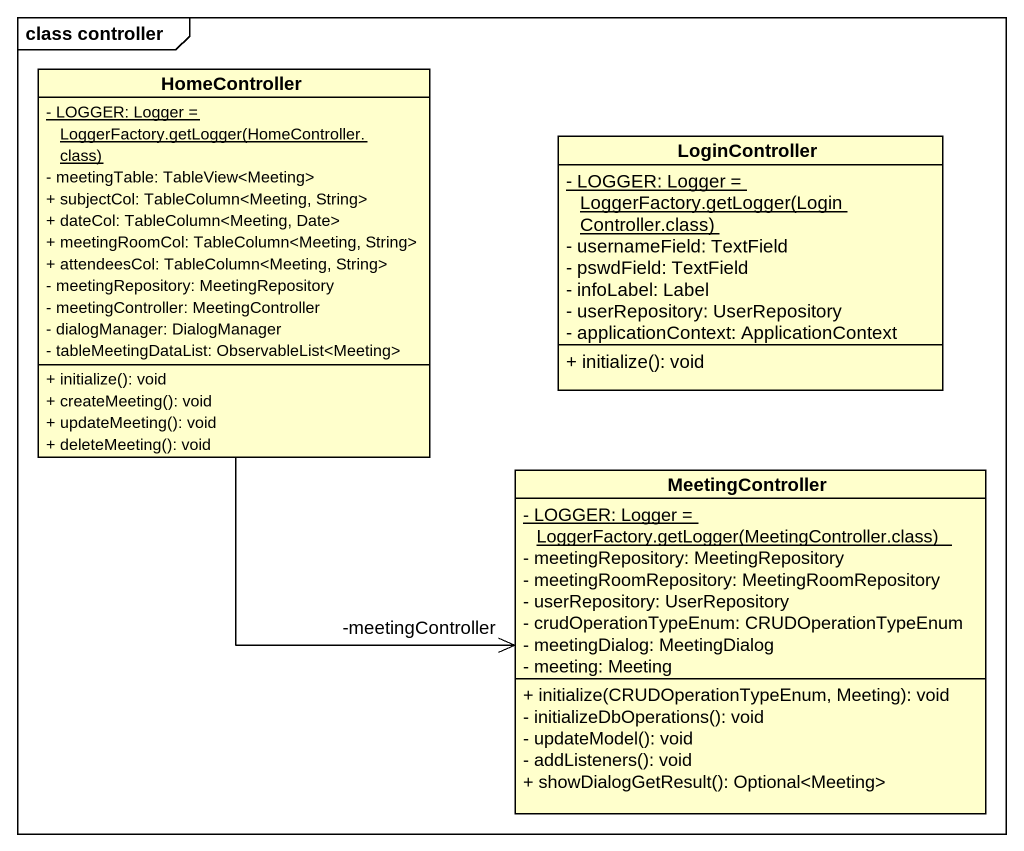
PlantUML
@startuml
mainframe class controller
hide circle
hide empty members
skinparam classAttributeIconSize 0
class HomeController {
  {static} {field} - LOGGER: Logger = LoggerFactory.getLogger(HomeController.class)
  - meetingTable: TableView<Meeting>
  + subjectCol: TableColumn<Meeting, String>
  + dateCol: TableColumn<Meeting, Date>
  + meetingRoomCol: TableColumn<Meeting, String>
  + attendeesCol: TableColumn<Meeting, String>
  - meetingRepository: MeetingRepository
  - meetingController: MeetingController
  - dialogManager: DialogManager
  - tableMeetingDataList: ObservableList<Meeting>
  + initialize(): void
  + createMeeting(): void
  + updateMeeting(): void
  + deleteMeeting(): void
}
class LoginController {
  {static} {field} - LOGGER: Logger = LoggerFactory.getLogger(LoginController.class)
  - usernameField: TextField
  - pswdField: TextField
  - infoLabel: Label
  - userRepository: UserRepository
  - applicationContext: ApplicationContext
  + initialize(): void
}
class MeetingController {
  {static} {field} - LOGGER: Logger = LoggerFactory.getLogger(MeetingController.class)
  - meetingRepository: MeetingRepository
  - meetingRoomRepository: MeetingRoomRepository
  - userRepository: UserRepository
  - crudOperationTypeEnum: CRUDOperationTypeEnum
  - meetingDialog: MeetingDialog
  - meeting: Meeting
  + initialize(CRUDOperationTypeEnum, Meeting): void
  - initializeDbOperations(): void
  - updateModel(): void
  - addListeners(): void
  + showDialogGetResult(): Optional<Meeting>
}
HomeController --> "-meetingController" MeetingController
@enduml
